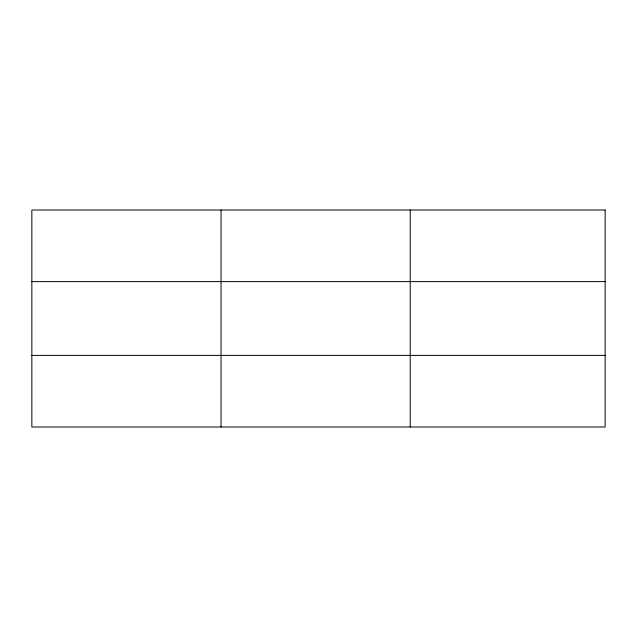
<?xml version="1.0" encoding="UTF-8"?>
<svg xmlns="http://www.w3.org/2000/svg" width="637" height="637" viewBox="0 0 637 637"><rect width="100%" height="100%" fill="white"/><g stroke="black" fill="none" stroke-linecap="round" stroke-linejoin="round"><path stroke-width="0.96" d="M221.039 426.997L221.039 210.003M410.228 426.997L410.228 210.003M31.85 281.61L605.15 281.61M31.85 355.39L605.15 355.39M605.15 210.003L31.85 210.003L31.85 426.997L605.15 426.997L605.15 210.003"/></g></svg>
